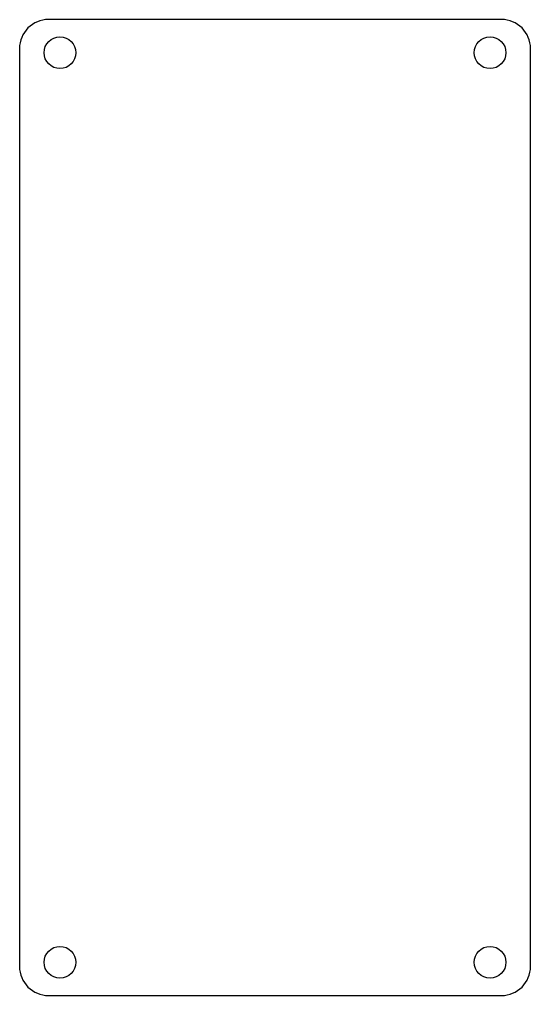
# Model space of a CAD drawing. Header units: millimetres. Extents: x 0 to 35.4, y 0 to 67.6.
import ezdxf

# ---------------------------------------------------------------- set-up
doc = ezdxf.new("R2010")
doc.units = ezdxf.units.MM
doc.layers.get('0').update_dxf_attribs({"linetype": 'CONTINUOUS'})

msp = doc.modelspace()

# ---------------------------------------------------------------- linework, layer by layer
msp.add_lwpolyline([(35.4, 2), (35.4, 65.6, 0.414214), (33.4, 67.6), (2, 67.6, 0.414214), (0, 65.6), (0, 2, 0.414214), (2, 0), (32.6, 0), (33.4, 0, 0.414214)], format="xyb", close=True)
for centre in [(2.8, 65.3), (32.6, 65.3), (2.8, 2.3), (32.6, 2.3)]:
    msp.add_circle(centre, 1.1)

doc.saveas('drawing.dxf')
